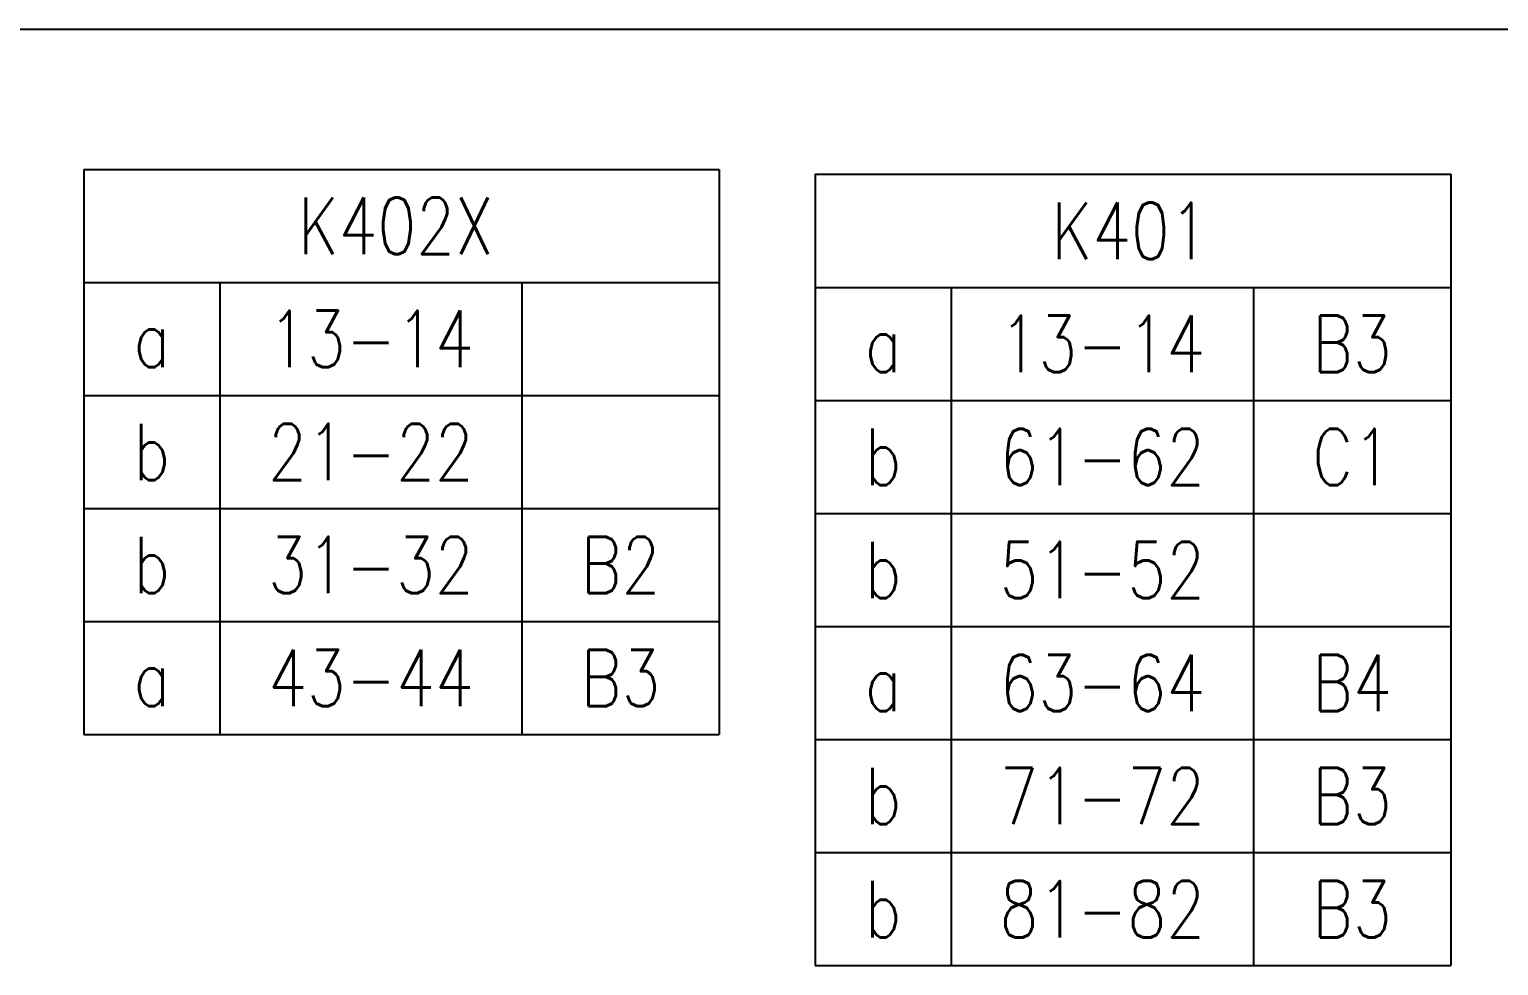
# Model space of a CAD drawing. Header units: millimetres. Extents: x 107 to 2900, y 85 to 3996.
# Drawn here: x 2462.4 to 2586.9, y 195.3 to 274.7 of the extents above; entities that cross this region are included whole.
import ezdxf
from ezdxf.enums import TextEntityAlignment as Align
from ezdxf.lldxf.tags import DXFTag

# ---------------------------------------------------------------- set-up
doc = ezdxf.new("R2010")
doc.units = ezdxf.units.MM
doc.styles.add('ROMANS', font='ROMANS.shx', dxfattribs={"width": 0.7})
tags = doc.linetypes.add('CENTER', pattern=[2, 1.25, -0.25, 0.25, -0.25]).pattern_tags.tags
tags[10:11] = [DXFTag(74, 4), DXFTag(75, 0), DXFTag(340, '0'), DXFTag(46, 1.0), DXFTag(50, 0.0), DXFTag(44, 0.0), DXFTag(45, 0.0)]
tags[8:9] = [DXFTag(74, 4), DXFTag(75, 0), DXFTag(340, '0'), DXFTag(46, 1.0), DXFTag(50, 0.0), DXFTag(44, 0.0), DXFTag(45, 0.0)]
tags[6:7] = [DXFTag(74, 4), DXFTag(75, 0), DXFTag(340, '0'), DXFTag(46, 1.0), DXFTag(50, 0.0), DXFTag(44, 0.0), DXFTag(45, 0.0)]
tags[4:5] = [DXFTag(74, 4), DXFTag(75, 0), DXFTag(340, '0'), DXFTag(46, 1.0), DXFTag(50, 0.0), DXFTag(44, 0.0), DXFTag(45, 0.0)]

msp = doc.modelspace()

# ---------------------------------------------------------------- linework, layer by layer
at = {"color": 7, "linetype": 'CENTER'}
msp.add_line((2792.281, 274.712), (2151.338, 274.712), dxfattribs=at)
at = {"linetype": 'Continuous'}
for p, q in [((2466.955, 262.844), (2520.836, 262.844)), ((2466.955, 262.844), (2466.955, 214.919)), ((2520.836, 262.844), (2520.836, 214.919)), ((2528.956, 262.423), (2582.838, 262.423)), ((2528.956, 262.423), (2528.956, 195.328)), ((2582.838, 262.423), (2582.838, 195.328)), ((2466.955, 253.259), (2520.836, 253.259)), ((2478.498, 253.259), (2478.498, 214.919)), ((2504.107, 253.259), (2504.107, 214.919)), ((2528.956, 252.838), (2582.838, 252.838)), ((2540.499, 252.838), (2540.499, 195.328)), ((2566.108, 252.838), (2566.108, 195.328)), ((2466.955, 243.674), (2520.836, 243.674)), ((2528.956, 243.253), (2582.838, 243.253)), ((2466.955, 234.089), (2520.836, 234.089)), ((2528.956, 233.668), (2582.838, 233.668)), ((2466.955, 224.504), (2520.836, 224.504)), ((2528.956, 224.083), (2582.838, 224.083)), ((2466.955, 214.919), (2520.836, 214.919)), ((2528.956, 214.498), (2582.838, 214.498)), ((2528.956, 204.913), (2582.838, 204.913)), ((2528.956, 195.328), (2582.838, 195.328))]:
    msp.add_line(p, q, dxfattribs=at)

# ---------------------------------------------------------------- texts
at = {"linetype": 'Continuous', "style": 'ROMANS', "width": 0.8}
for s, height, p in [('K402X', 4.7925, (2493.416, 258.052)), ('K401', 4.7925, (2555.657, 257.63)), ('13-14', 4.7925, (2491.302, 248.467)), ('13-14', 4.7925, (2553.304, 248.045)), ('B3', 4.7925, (2574.473, 248.045)), ('a', 4.793, (2472.726, 248.467)), ('a', 4.793, (2534.728, 248.045)), ('b', 4.793, (2472.726, 238.882)), ('21-22', 4.7925, (2491.302, 238.882)), ('b', 4.793, (2534.728, 238.46)), ('61-62', 4.7925, (2553.304, 238.46)), ('C1', 4.7925, (2574.473, 238.46)), ('b', 4.793, (2472.726, 229.297)), ('31-32', 4.7925, (2491.302, 229.297)), ('B2', 4.7925, (2512.471, 229.297)), ('b', 4.793, (2534.728, 228.875)), ('51-52', 4.7925, (2553.304, 228.875)), ('43-44', 4.7925, (2491.302, 219.712)), ('B3', 4.7925, (2512.471, 219.712)), ('a', 4.793, (2472.726, 219.712)), ('63-64', 4.7925, (2553.304, 219.29)), ('B4', 4.7925, (2574.473, 219.29)), ('a', 4.793, (2534.728, 219.29)), ('b', 4.793, (2534.728, 209.705)), ('71-72', 4.7925, (2553.304, 209.705)), ('B3', 4.7925, (2574.473, 209.705)), ('b', 4.793, (2534.728, 200.12)), ('81-82', 4.7925, (2553.304, 200.12)), ('B3', 4.7925, (2574.473, 200.12))]:
    msp.add_text(s, height=height, dxfattribs=at).set_placement(p, align=Align.MIDDLE)

doc.saveas('drawing.dxf')
